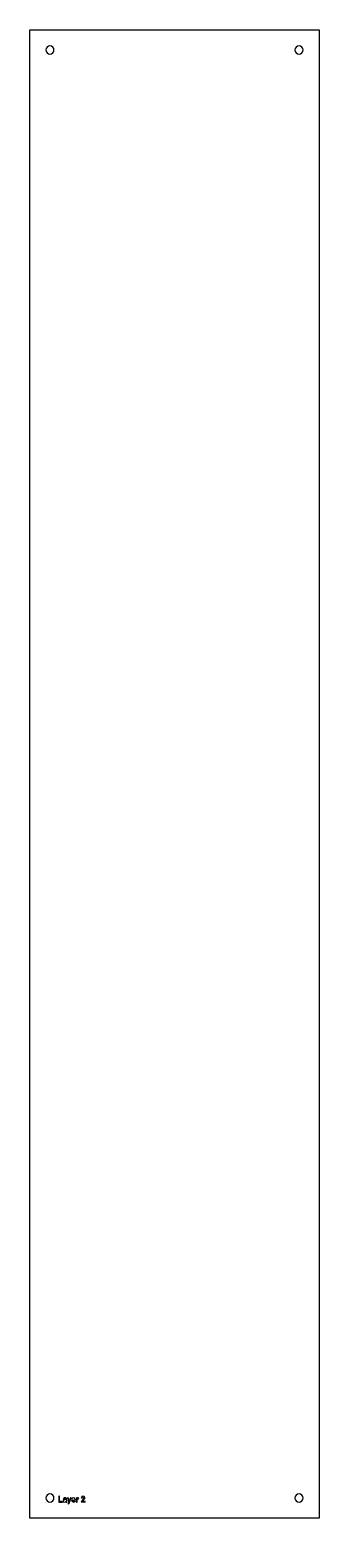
# Model space of a CAD drawing. Header units: metres. Extents: x 182 to 358, y -88 to 818.
import ezdxf

# ---------------------------------------------------------------- set-up
doc = ezdxf.new("R2010")
doc.units = ezdxf.units.M

msp = doc.modelspace()

# ---------------------------------------------------------------- linework, layer by layer
for points in [[(358.29, -88.31), (181.68, -88.31), (181.68, 818.31), (358.29, 818.31), (358.29, -88.31)], [(196.29, 806.96), (195.75, 807.77), (194.94, 808.31), (193.98, 808.5), (193.03, 808.31), (192.22, 807.77), (191.68, 806.96), (191.48, 806), (191.68, 805.04), (192.22, 804.23), (193.03, 803.69), (193.98, 803.5), (194.94, 803.69), (195.75, 804.23), (196.29, 805.04), (196.48, 806), (196.29, 806.96)], [(348.29, 806.96), (347.75, 807.77), (346.94, 808.31), (345.98, 808.5), (345.03, 808.31), (344.22, 807.77), (343.68, 806.96), (343.48, 806), (343.68, 805.04), (344.22, 804.23), (345.03, 803.69), (345.98, 803.5), (346.94, 803.69), (347.75, 804.23), (348.29, 805.04), (348.48, 806), (348.29, 806.96)], [(196.29, -75.04), (195.75, -74.23), (194.94, -73.69), (193.98, -73.5), (193.03, -73.69), (192.22, -74.23), (191.68, -75.04), (191.48, -76), (191.68, -76.96), (192.22, -77.77), (193.03, -78.31), (193.98, -78.5), (194.94, -78.31), (195.75, -77.77), (196.29, -76.96), (196.48, -76), (196.29, -75.04)], [(199.35, -78.5), (201.59, -78.5), (201.59, -78.08), (199.82, -78.08), (199.82, -74.92), (199.35, -74.92), (199.35, -78.5)], [(203.87, -78.5), (204.33, -78.5), (204.14, -76.32), (203.64, -75.9), (202.6, -75.94), (202.02, -76.65), (203.25, -76.22), (203.67, -76.41), (203.75, -76.85), (202.26, -77.22), (201.98, -78.06), (202.52, -78.53), (203.5, -78.39), (203.79, -78.18), (203.87, -78.5)], [(206.56, -75.91), (205.83, -78.01), (205.1, -75.91), (204.63, -75.91), (205.61, -78.5), (205.36, -79.03), (204.92, -79.11), (205.06, -79.55), (205.72, -79.21), (207, -75.91), (206.56, -75.91)], [(209.6, -77.72), (209.15, -77.66), (208.77, -78.13), (208.17, -78.14), (207.69, -77.4), (209.62, -77.32), (209.29, -76.2), (208.54, -75.85), (207.64, -76.14), (207.23, -77.1), (207.56, -78.21), (208.55, -78.56), (209.45, -78.07), (209.6, -77.72)], [(210.15, -78.5), (210.59, -78.5), (210.71, -76.52), (211.41, -76.4), (211.56, -75.99), (210.99, -75.86), (210.61, -76.2), (210.55, -75.91), (210.15, -75.91), (210.15, -78.5)], [(213.64, -78.08), (215.31, -76.32), (215.35, -75.58), (214.89, -75.05), (213.9, -74.95), (213.26, -75.42), (213.12, -75.94), (213.57, -75.99), (213.76, -75.46), (214.27, -75.27), (214.75, -75.45), (214.94, -75.94), (213.04, -78.38), (215.4, -78.5), (215.4, -78.08), (213.64, -78.08)], [(348.29, -75.04), (347.75, -74.23), (346.94, -73.69), (345.98, -73.5), (345.03, -73.69), (344.22, -74.23), (343.68, -75.04), (343.48, -76), (343.68, -76.96), (344.22, -77.77), (345.03, -78.31), (345.98, -78.5), (346.94, -78.31), (347.75, -77.77), (348.29, -76.96), (348.48, -76), (348.29, -75.04)]]:
    msp.add_lwpolyline(points)

doc.saveas('drawing.dxf')
